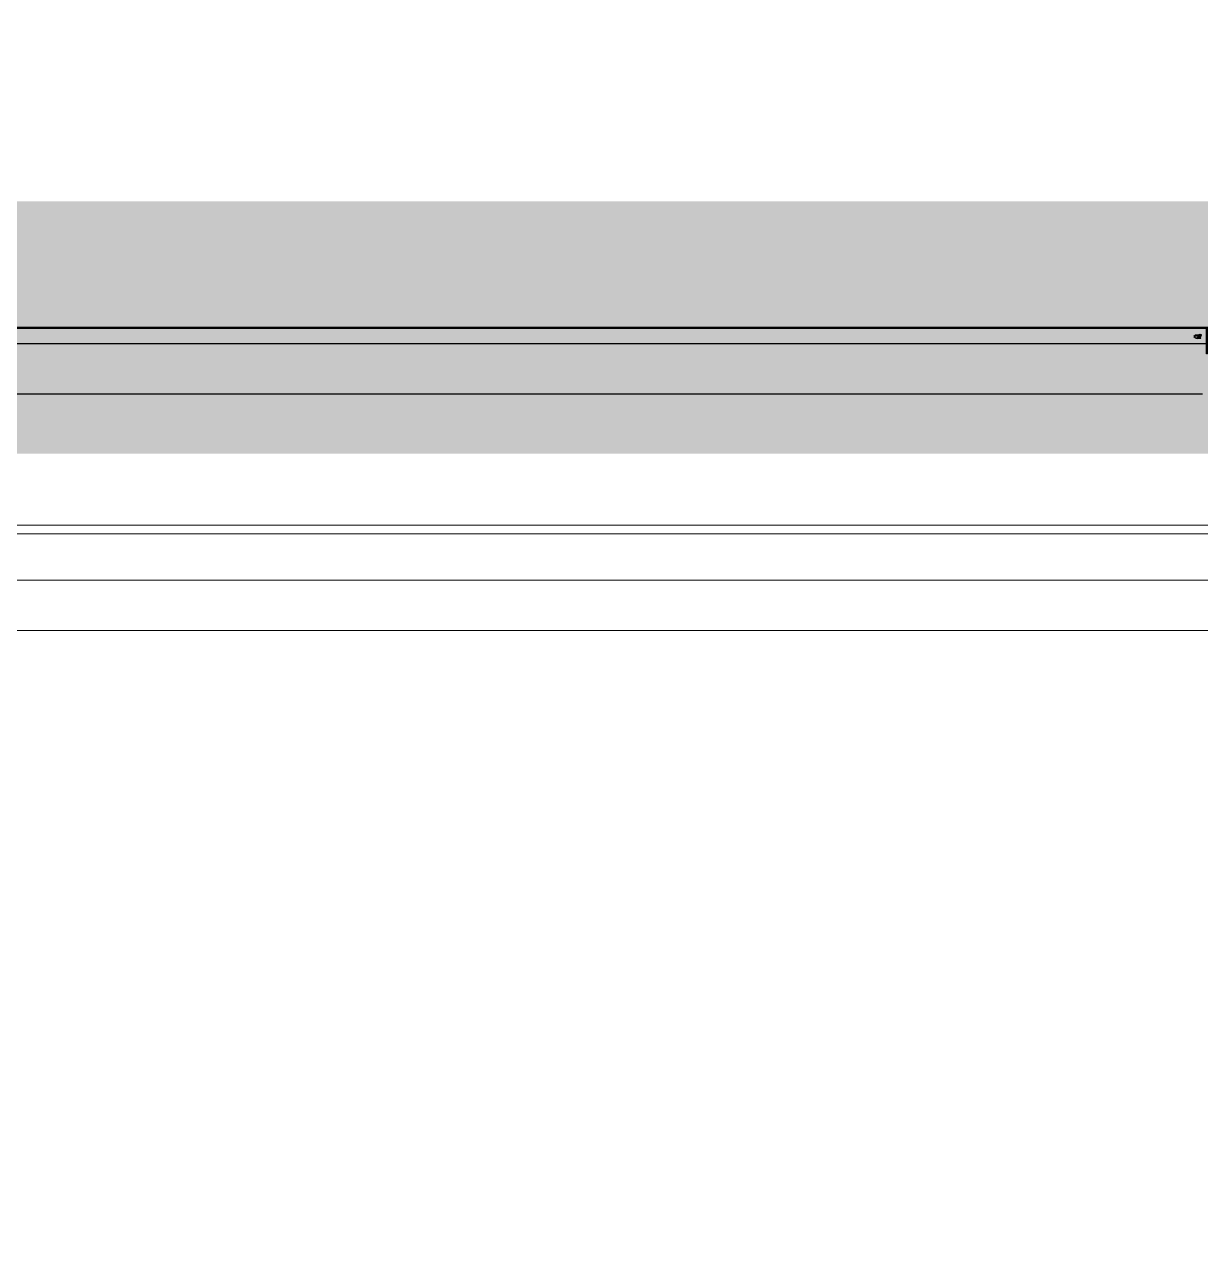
# Model space of a CAD drawing. Header units: millimetres. Extents: x 4003075 to 5615882, y 1445368 to 2591247.
# Drawn here: x 5401632 to 5403961, y 2456532 to 2458968 of the extents above; entities that cross this region are included whole.
import ezdxf

# ---------------------------------------------------------------- set-up
doc = ezdxf.new("R2010")
doc.units = ezdxf.units.MM
for name, color, linetype, lineweight in [('1.검수박스', 2, 'Continuous', 25), ('XR-평면도$0$A-CNTL', 9, 'Continuous', 15), ('XR-평면도$0$A-ELEV-LIN2', 9, 'Continuous', 25), ('XR-평면도$0$A-ELEV-LIN3', 9, 'Continuous', 18)]:
    doc.layers.add(name, color=color, linetype=linetype, lineweight=lineweight)
doc.layers.add('XR-평면도$0$A-ELEV-PATT', color=9, linetype='Continuous')

# ---------------------------------------------------------------- blocks, each defined once
blk = doc.blocks.new('XR-평면도$0$중심선(210216)')
at = {"layer": 'XR-평면도$0$A-CNTL', "ltscale": 300}
blk.add_lwpolyline([(-10000, 119000), (186000, 119000)], dxfattribs=at)
blk = doc.blocks.new('XR-평면도$0$스크린+범퍼_기준층(도크레밸러)')
at = {"layer": 'XR-평면도$0$A-ELEV-PATT', "ltscale": 0.002}
h = blk.add_hatch(dxfattribs=at)
h.set_pattern_fill('AR-HBONE', color=256, scale=0.1, angle=450, style=0)
h.set_pattern_definition([(135, (-50954683.464, -21380461.164), (-14.3684097937, 2e-14), [30.48, -10.16]), (225, (-50954690.648, -21380453.98), (-14.3684097937, 2e-14), [30.48, -10.16])])
h.paths.add_polyline_path([(32, -4398), (2, -4398), (2, -602), (32, -602)])
h = blk.add_hatch(dxfattribs=at)
h.set_pattern_fill('AR-SAND', color=256, angle=450, style=0)
h.set_pattern_definition([(127.5, (-50954928.292, -21381394.81), (-48.941323733, -1.600031296), [0, -38.608, 0, -43.18, 0, -41.275]), (97.5, (-50954928.29, -21381394.81), (-71.68251006, 44.95232831), [0, -20.828, 0, -34.798, 0, -13.335]), (57.5, (-50954928.292, -21381426.05), (-0.143718468, 79.099237024), [0, -12.7, 0, -45.72, 0, -59.69]), (47.5, (-50954928.29, -21381426.05), (-22.292932326, 76.35564525), [0, -6.35, 0, -29.972, 0, -34.29])])
edge = h.paths.add_edge_path()
edge.add_line((123.7, -4398), (32, -4398))
edge.add_line((32, -4398), (32, -602))
edge.add_line((32, -602), (123.7, -602))
edge.add_arc((123.7, -610.3), 8.33, 360, 450, ccw=False)
edge.add_line((132, -610.3), (132, -4389.7))
edge.add_arc((123.7, -4389.7), 8.33, 270, 360, ccw=False)
at = {"layer": 'XR-평면도$0$A-ELEV-LIN3'}
blk.add_line((0, -4400), (0, -600), dxfattribs=at)
at = {"layer": 'XR-평면도$0$A-ELEV-LIN3', "linetype": 'Continuous'}
blk.add_lwpolyline([(408.8, -619.5), (408.8, -10380.5), (391.3, -10380.5), (391.3, -619.5)], dxfattribs=at)
at = {"layer": 'XR-평면도$0$A-ELEV-PATT'}
for p, q in [((32, -4398), (32, -602)), ((132, -4389.7), (132, -610.3)), ((21.8, -4381.1), (13.5, -4384.5)), ((21.8, -4381.1), (13.5, -4384.5)), ((16.6, -4381.4), (13.5, -4382.7)), ((16.6, -4381.4), (13.5, -4382.7)), ((21.8, -4382.9), (13.5, -4386.4)), ((21.8, -4382.9), (13.5, -4386.4)), ((14.5, -4377.6), (14.5, -4381.9)), ((14.5, -4382.7), (14.5, -4383.7)), ((20.8, -4377.6), (20.8, -4381.1)), ((20.8, -4381.9), (20.8, -4382.9)), ((21.8, -4384.8), (13.5, -4388.2)), ((21.8, -4384.8), (13.5, -4388.2)), ((14.5, -4384.5), (14.5, -4385.5)), ((20.8, -4383.7), (20.8, -4384.8)), ((20.8, -4385.6), (20.8, -4386.6))]:
    blk.add_line(p, q, dxfattribs=at)
at = {"layer": 'XR-평면도$0$A-ELEV-PATT', "ltscale": 0.002}
blk.add_lwpolyline([(52, -602), (52, -600), (0, -600), (0, -4400), (52, -4400), (52, -4398), (2, -4398), (2, -602)], close=True, dxfattribs=at)
at = {"layer": 'XR-평면도$0$A-ELEV-PATT'}
for points in [[(32, -4398), (2, -4398), (2, -602), (32, -602)], [(14.5, -4383.1), (13.5, -4382.7), (14.5, -4383.5)], [(20.8, -4379.7), (16.6, -4381.5), (14.5, -4380.3), (17, -4377.8), (17.7, -4372.8)], [(14.5, -4377.6), (17.7, -4372.8), (20.8, -4377.6)], [(20.8, -4380.7), (21.8, -4381.1), (20.8, -4380.3)], [(20.8, -4380.7), (21.8, -4381.1), (20.8, -4380.3)], [(20.8, -4382.5), (21.8, -4382.9), (20.8, -4382.1)], [(20.8, -4382.5), (21.8, -4382.9), (20.8, -4382.1)], [(14.5, -4384.9), (13.5, -4384.5), (14.5, -4385.3)], [(20.8, -4384.4), (21.8, -4384.8), (20.8, -4384)], [(20.8, -4384.4), (21.8, -4384.8), (20.8, -4384)], [(20.8, -4386.2), (21.8, -4386.6), (20.8, -4385.8)], [(20.8, -4386.2), (21.8, -4386.6), (20.8, -4385.8)]]:
    blk.add_lwpolyline(points, dxfattribs=at)
for points in [[(13.5, -4384.5), (14.5, -4383.7), (20.8, -4381.1), (21.8, -4381.1), (20.8, -4381.9), (14.5, -4384.5)], [(13.5, -4382.7), (14.5, -4381.9), (15.6, -4381.4), (16.6, -4381.4), (15.6, -4382.3), (14.5, -4382.7)], [(13.5, -4386.4), (14.5, -4385.5), (20.8, -4382.9), (21.8, -4382.9), (20.8, -4383.7), (14.5, -4386.4)], [(13.5, -4388.2), (14.5, -4387.4), (20.8, -4384.8), (21.8, -4384.8), (20.8, -4385.6), (14.5, -4388.2)]]:
    blk.add_lwpolyline(points, close=True, dxfattribs=at)

msp = doc.modelspace()

# ---------------------------------------------------------------- linework, layer by layer
at = {"layer": '1.검수박스', "const_width": 500}
msp.add_lwpolyline([(5438075, 2458367.6), (5399575, 2458367.6), (5399575, 2480367.6), (5438075, 2480367.6)], close=True, dxfattribs=at)
at = {"layer": 'XR-평면도$0$A-ELEV-LIN2'}
msp.add_line((5410025, 2458367.6), (5400125, 2458367.6), dxfattribs=at)
msp.add_line((5410025, 2458367.6), (5400125, 2458367.6), dxfattribs=at)
msp.add_line((5410025, 2458367.6), (5400125, 2458367.6), dxfattribs=at)
at = {"layer": 'XR-평면도$0$A-ELEV-LIN3'}
for points in [[(5363175, 2444567.6), (5364575, 2444567.6), (5364575, 2445467.6), (5377025, 2445467.6), (5377025, 2444867.6), (5378125, 2444867.6), (5378125, 2446367.6), (5377025, 2446367.6), (5377025, 2457867.6), (5433125, 2457867.6), (5433125, 2446367.6), (5432025, 2446367.6), (5432025, 2444867.6), (5433125, 2444867.6), (5433125, 2445467.6), (5443025, 2445467.6), (5443025, 2444867.6), (5444125, 2444867.6), (5444125, 2446367.6), (5443025, 2446367.6), (5443025, 2457867.6), (5483675, 2457867.6)], [(5363175, 2445967.6), (5363175, 2444567.6), (5364575, 2444567.6), (5364575, 2445467.6), (5377025, 2445467.6), (5377025, 2444867.6), (5378125, 2444867.6), (5378125, 2446367.6), (5377025, 2446367.6), (5377025, 2457867.6), (5433125, 2457867.6), (5433125, 2446367.6), (5432025, 2446367.6), (5432025, 2444867.6), (5433125, 2444867.6), (5433125, 2445467.6), (5443025, 2445467.6), (5443025, 2444867.6), (5444125, 2444867.6), (5444125, 2446367.6), (5443025, 2446367.6), (5443025, 2457867.6), (5483675, 2457867.6)], [(5363175, 2445967.6), (5363175, 2444567.6), (5364575, 2444567.6), (5364575, 2445467.6), (5377025, 2445467.6), (5377025, 2444867.6), (5378125, 2444867.6), (5378125, 2446367.6), (5377025, 2446367.6), (5377025, 2457867.6), (5433125, 2457867.6), (5433125, 2446367.6), (5432025, 2446367.6), (5432025, 2444867.6), (5433125, 2444867.6), (5433125, 2445467.6), (5443025, 2445467.6), (5443025, 2444867.6), (5444125, 2444867.6), (5444125, 2446367.6), (5443025, 2446367.6), (5443025, 2457867.6), (5483675, 2457867.6)], [(5363075, 2444467.6), (5364675, 2444467.6), (5364675, 2445367.6), (5376925, 2445367.6), (5376925, 2444767.6), (5378225, 2444767.6), (5378225, 2446467.6), (5377125, 2446467.6), (5377125, 2457767.6), (5433025, 2457767.6), (5433025, 2446467.6), (5431925, 2446467.6), (5431925, 2444767.6), (5433225, 2444767.6), (5433225, 2445367.6), (5442925, 2445367.6), (5442925, 2444767.6), (5444225, 2444767.6), (5444225, 2446467.6), (5443125, 2446467.6), (5443125, 2457767.6), (5483575, 2457767.6)], [(5363075, 2444467.6), (5364675, 2444467.6), (5364675, 2445367.6), (5376925, 2445367.6), (5376925, 2444767.6), (5378225, 2444767.6), (5378225, 2446467.6), (5377125, 2446467.6), (5377125, 2457767.6), (5433025, 2457767.6), (5433025, 2446467.6), (5431925, 2446467.6), (5431925, 2444767.6), (5433225, 2444767.6), (5433225, 2445367.6), (5442925, 2445367.6), (5442925, 2444767.6), (5444225, 2444767.6), (5444225, 2446467.6), (5443125, 2446467.6), (5443125, 2457767.6), (5483575, 2457767.6)], [(5363075, 2444467.6), (5364675, 2444467.6), (5364675, 2445367.6), (5376925, 2445367.6), (5376925, 2444767.6), (5378225, 2444767.6), (5378225, 2446467.6), (5377125, 2446467.6), (5377125, 2457767.6), (5433025, 2457767.6), (5433025, 2446467.6), (5431925, 2446467.6), (5431925, 2444767.6), (5433225, 2444767.6), (5433225, 2445367.6), (5442925, 2445367.6), (5442925, 2444767.6), (5444225, 2444767.6), (5444225, 2446467.6), (5443125, 2446467.6), (5443125, 2457767.6), (5483575, 2457767.6)]]:
    msp.add_lwpolyline(points, dxfattribs=at)

# ---------------------------------------------------------------- block references
at = {"xscale": -1, "rotation": 90}
msp.add_blockref('XR-평면도$0$스크린+범퍼_기준층(도크레밸러)', (5399575, 2458367.6), dxfattribs=at)
msp.add_blockref('XR-평면도$0$스크린+범퍼_기준층(도크레밸러)', (5399575, 2458367.6), dxfattribs=at)
msp.add_blockref('XR-평면도$0$스크린+범퍼_기준층(도크레밸러)', (5399575, 2458367.6), dxfattribs=at)
at = {"layer": 'XR-평면도$0$A-CNTL'}
msp.add_blockref('XR-평면도$0$중심선(210216)', (5322575, 2339367.6), dxfattribs=at)

doc.saveas('drawing.dxf')
